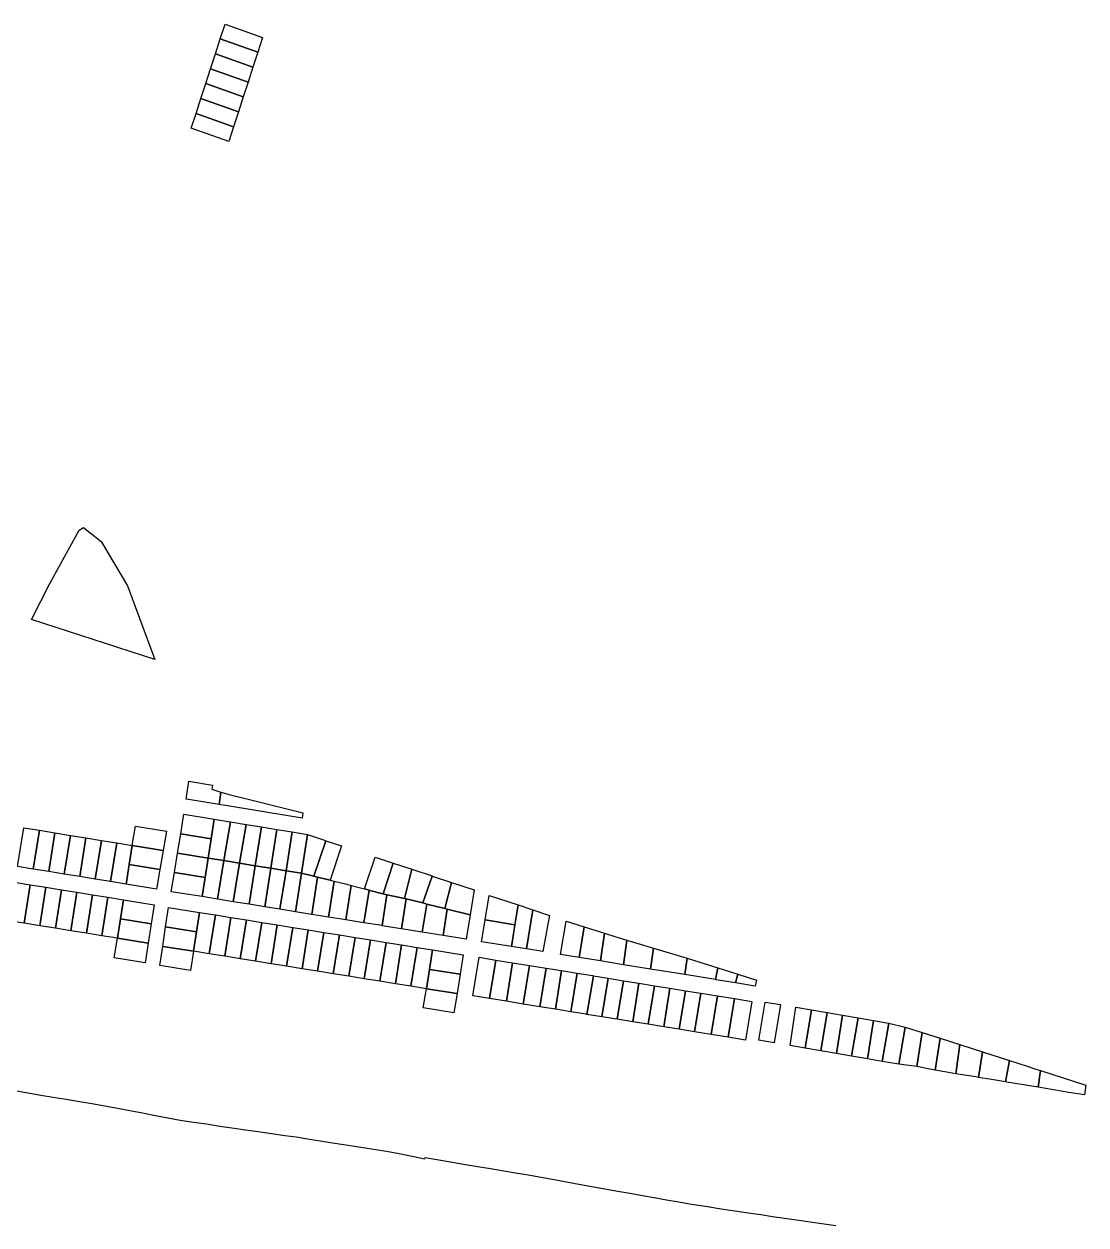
# Model space of a CAD drawing. Header units: millimetres. Extents: x 522658 to 553925, y 7796479 to 7820139.
# Drawn here: x 541673 to 542486, y 7805897 to 7806816 of the extents above; entities that cross this region are included whole.
import ezdxf

# ---------------------------------------------------------------- set-up
doc = ezdxf.new("R2010")
doc.units = ezdxf.units.MM
doc.layers.add('ZONA RESIDENCIAL 2 (ZR_2)', color=2, linetype='Continuous')

msp = doc.modelspace()

# ---------------------------------------------------------------- linework, layer by layer
at = {"layer": 'ZONA RESIDENCIAL 2 (ZR_2)'}
for points in [[(541855.61, 7806806.28), (541851.91, 7806794.87), (541823.21, 7806805.09), (541826.92, 7806816.5), (541855.61, 7806806.28)], [(541851.91, 7806794.87), (541848.21, 7806783.46), (541819.51, 7806793.68), (541823.21, 7806805.09), (541851.91, 7806794.87)], [(541848.21, 7806783.46), (541847.98, 7806782.76), (541844.5, 7806772.05), (541815.8, 7806782.27), (541819.28, 7806792.98), (541819.51, 7806793.68), (541848.21, 7806783.46)], [(541844.5, 7806772.05), (541840.8, 7806760.64), (541812.1, 7806770.86), (541815.8, 7806782.27), (541844.5, 7806772.05)], [(541840.8, 7806760.64), (541837.1, 7806749.23), (541808.4, 7806759.45), (541812.1, 7806770.86), (541840.8, 7806760.64)], [(541837.1, 7806749.23), (541833.39, 7806737.82), (541804.7, 7806748.04), (541808.4, 7806759.45), (541837.1, 7806749.23)], [(541833.39, 7806737.82), (541829.69, 7806726.41), (541801, 7806736.63), (541804.7, 7806748.04), (541833.39, 7806737.82)], [(541678.82, 7806360.5), (541692.85, 7806388), (541715.24, 7806428.82), (541718.52, 7806430.87), (541732.18, 7806420.11), (541752.29, 7806386.25), (541773.14, 7806329.73), (541678.82, 7806360.5)], [(541799.11, 7806236.58), (541817.32, 7806233.63), (541816.81, 7806230.5), (541823.8, 7806228.3), (541822.32, 7806218.74), (541797.45, 7806222.78), (541797.19, 7806222.82), (541799.11, 7806236.58)], [(541822.32, 7806218.74), (541823.8, 7806228.3), (541830, 7806226.35), (541845.57, 7806222.53), (541886.56, 7806212.49), (541885.97, 7806208.4), (541844.47, 7806215.14), (541822.32, 7806218.74)], [(541816.31, 7806192.43), (541792.97, 7806196.27), (541795.43, 7806211.31), (541818.64, 7806207.5), (541816.31, 7806192.43)], [(541831.09, 7806205.46), (541826.09, 7806175.78), (541814.04, 7806177.74), (541816.31, 7806192.43), (541818.64, 7806207.5), (541830.9, 7806205.49), (541831.09, 7806205.46)], [(541668.04, 7806171.23), (541672.77, 7806201.01), (541684.83, 7806199.04), (541680.1, 7806169.29), (541668.04, 7806171.23)], [(541696.7, 7806197.1), (541691.95, 7806167.38), (541680.1, 7806169.29), (541684.83, 7806199.04), (541696.7, 7806197.1)], [(541708.55, 7806195.17), (541703.8, 7806165.47), (541691.95, 7806167.38), (541696.7, 7806197.1), (541708.55, 7806195.17)], [(541782, 7806198.46), (541779.5, 7806183.59), (541755.92, 7806187.44), (541758.28, 7806202.26), (541782, 7806198.46)], [(541842.98, 7806203.54), (541838.07, 7806173.83), (541826.09, 7806175.78), (541831.09, 7806205.46), (541842.98, 7806203.54)], [(541854.77, 7806201.63), (541850, 7806171.88), (541838.07, 7806173.83), (541842.98, 7806203.54), (541854.77, 7806201.63)], [(541866.68, 7806199.7), (541862, 7806169.92), (541850, 7806171.88), (541854.77, 7806201.63), (541866.68, 7806199.7)], [(541878.27, 7806197.82), (541873.61, 7806168.03), (541862, 7806169.92), (541866.68, 7806199.7), (541878.27, 7806197.82)], [(541890.09, 7806195.91), (541885.41, 7806166.11), (541873.61, 7806168.03), (541878.27, 7806197.82), (541890.09, 7806195.91)], [(541720.39, 7806193.24), (541715.65, 7806163.56), (541703.8, 7806165.47), (541708.55, 7806195.17), (541720.39, 7806193.24)], [(541732.23, 7806191.3), (541727.5, 7806161.66), (541715.65, 7806163.56), (541720.39, 7806193.24), (541732.23, 7806191.3)], [(541744.08, 7806189.37), (541739.34, 7806159.75), (541727.5, 7806161.66), (541732.23, 7806191.3), (541744.08, 7806189.37)], [(541739.34, 7806159.75), (541744.08, 7806189.37), (541755.92, 7806187.44), (541753.6, 7806172.93), (541751.19, 7806157.84), (541739.34, 7806159.75)], [(541816.31, 7806192.43), (541814.04, 7806177.74), (541790.57, 7806181.56), (541792.97, 7806196.27), (541816.31, 7806192.43)], [(541902.27, 7806191.78), (541904.16, 7806191.09), (541894.98, 7806163.79), (541885.43, 7806166.1), (541890.09, 7806195.91), (541902.27, 7806191.78)], [(541907.3, 7806160.81), (541897.73, 7806163.12), (541894.98, 7806163.79), (541904.16, 7806191.09), (541904.96, 7806190.8), (541916.13, 7806187.09), (541907.3, 7806160.81)], [(541777.06, 7806169.1), (541753.6, 7806172.93), (541755.92, 7806187.44), (541779.5, 7806183.59), (541777.06, 7806169.1)], [(541811.73, 7806162.81), (541788.14, 7806166.65), (541790.57, 7806181.56), (541814.04, 7806177.74), (541811.73, 7806162.81)], [(541777.06, 7806169.1), (541774.54, 7806154.08), (541751.19, 7806157.84), (541753.6, 7806172.93), (541777.06, 7806169.1)], [(541826.09, 7806175.78), (541821.14, 7806146.36), (541809.48, 7806148.23), (541811.73, 7806162.81), (541814.04, 7806177.74), (541826.09, 7806175.78)], [(541838.07, 7806173.83), (541833.22, 7806144.38), (541821.31, 7806146.33), (541821.14, 7806146.36), (541826.09, 7806175.78), (541838.07, 7806173.83)], [(541850, 7806171.88), (541845.27, 7806142.41), (541833.22, 7806144.38), (541838.07, 7806173.83), (541850, 7806171.88)], [(541862, 7806169.92), (541857.36, 7806140.44), (541845.27, 7806142.41), (541850, 7806171.88), (541862, 7806169.92)], [(541873.61, 7806168.03), (541868.96, 7806138.57), (541857.36, 7806140.44), (541862, 7806169.92), (541873.61, 7806168.03)], [(541955.51, 7806173.99), (541947.88, 7806150.47), (541947.84, 7806150.33), (541937.83, 7806153), (541937.46, 7806153.1), (541937.18, 7806153.17), (541933.67, 7806154.1), (541941.87, 7806178.53), (541955.51, 7806173.99)], [(541969.86, 7806169.22), (541964.25, 7806146.88), (541951.11, 7806149.66), (541950.89, 7806149.71), (541947.84, 7806150.33), (541947.88, 7806150.47), (541955.51, 7806173.99), (541969.86, 7806169.22)], [(541811.73, 7806162.81), (541809.48, 7806148.23), (541785.75, 7806152.03), (541788.14, 7806166.65), (541811.73, 7806162.81)], [(541885.41, 7806166.11), (541880.83, 7806136.66), (541868.96, 7806138.57), (541873.61, 7806168.03), (541885.41, 7806166.11)], [(541897.73, 7806163.12), (541893.28, 7806134.65), (541893.19, 7806134.67), (541880.83, 7806136.66), (541885.43, 7806166.1), (541894.98, 7806163.79), (541897.73, 7806163.12)], [(541910.44, 7806160.05), (541906.16, 7806132.59), (541893.28, 7806134.65), (541897.73, 7806163.12), (541907.3, 7806160.81), (541910.44, 7806160.05)], [(541985.6, 7806163.98), (541978.26, 7806143.36), (541965.7, 7806146.53), (541964.25, 7806146.88), (541969.86, 7806169.22), (541985.4, 7806164.05), (541985.6, 7806163.98)], [(542000.31, 7806159.09), (541995.19, 7806139.15), (541981.44, 7806142.57), (541978.26, 7806143.36), (541985.6, 7806163.98), (542000.31, 7806159.09)], [(541677.82, 7806157.32), (541673.24, 7806127.81), (541661.23, 7806129.75), (541665.8, 7806159.25), (541677.82, 7806157.32)], [(541689.73, 7806155.4), (541685.15, 7806125.89), (541673.24, 7806127.81), (541677.82, 7806157.32), (541689.73, 7806155.4)], [(541701.58, 7806153.5), (541697, 7806123.98), (541685.15, 7806125.89), (541689.73, 7806155.4), (541701.58, 7806153.5)], [(541713.56, 7806151.58), (541708.97, 7806122.05), (541697, 7806123.98), (541701.58, 7806153.5), (541713.56, 7806151.58)], [(541725.41, 7806149.67), (541720.82, 7806120.13), (541708.97, 7806122.05), (541713.56, 7806151.58), (541725.41, 7806149.67)], [(541906.16, 7806132.59), (541910.44, 7806160.05), (541920.11, 7806157.71), (541923.45, 7806156.82), (541919.33, 7806130.47), (541906.16, 7806132.59)], [(541933.67, 7806154.1), (541937.18, 7806153.17), (541933.28, 7806128.23), (541919.33, 7806130.47), (541923.45, 7806156.82), (541933.67, 7806154.1)], [(541950.83, 7806149.54), (541947.17, 7806126.15), (541933.28, 7806128.23), (541937.18, 7806153.17), (541937.46, 7806153.1), (541937.83, 7806153), (541947.84, 7806150.33), (541950.89, 7806149.71), (541950.83, 7806149.54)], [(542014.5, 7806134.34), (541997.06, 7806138.68), (541995.19, 7806139.15), (542000.31, 7806159.09), (542017.57, 7806153.35), (542014.51, 7806134.42), (542014.5, 7806134.34)], [(541737.25, 7806147.77), (541732.67, 7806118.22), (541720.82, 7806120.13), (541725.41, 7806149.67), (541737.25, 7806147.77)], [(541749.04, 7806145.87), (541746.77, 7806131.28), (541744.45, 7806116.32), (541732.67, 7806118.22), (541737.25, 7806147.77), (541749.04, 7806145.87)], [(541770.37, 7806127.49), (541746.77, 7806131.28), (541749.04, 7806145.87), (541772.63, 7806142.08), (541770.37, 7806127.49)], [(541964.25, 7806146.88), (541965.7, 7806146.53), (541962.1, 7806123.6), (541961.8, 7806123.65), (541947.15, 7806126), (541947.17, 7806126.15), (541950.83, 7806149.54), (541950.89, 7806149.71), (541951.11, 7806149.66), (541964.25, 7806146.88)], [(541978.26, 7806143.36), (541981.44, 7806142.57), (541977.75, 7806121.08), (541962.1, 7806123.6), (541965.7, 7806146.53), (541978.26, 7806143.36)], [(541995.19, 7806139.15), (541997.06, 7806138.68), (541993.8, 7806118.51), (541977.9, 7806121.06), (541977.75, 7806121.08), (541981.44, 7806142.57), (541995.19, 7806139.15)], [(542048.9, 7806126.63), (542026.14, 7806130.58), (542029.26, 7806149.06), (542051.38, 7806142.07), (542048.9, 7806126.63)], [(542062.63, 7806138.23), (542057.79, 7806108.14), (542046.23, 7806110.02), (542051.38, 7806142.07), (542062.63, 7806138.23)], [(541805.1, 7806121.27), (541781.44, 7806125.07), (541783.7, 7806139.94), (541807.44, 7806136.13), (541805.1, 7806121.27)], [(541819.55, 7806134.19), (541814.86, 7806104.42), (541802.75, 7806106.37), (541805.1, 7806121.27), (541807.44, 7806136.13), (541819.55, 7806134.19)], [(541831.4, 7806132.29), (541826.71, 7806102.52), (541814.86, 7806104.42), (541819.55, 7806134.19), (541831.4, 7806132.29)], [(542014.5, 7806134.34), (542011.48, 7806115.66), (541993.8, 7806118.51), (541997.06, 7806138.68), (542014.5, 7806134.34)], [(542075.21, 7806133.94), (542070.24, 7806106.12), (542057.79, 7806108.14), (542062.63, 7806138.23), (542074.56, 7806134.16), (542075.21, 7806133.94)], [(541770.37, 7806127.49), (541768.04, 7806112.51), (541744.45, 7806116.32), (541746.77, 7806131.28), (541770.37, 7806127.49)], [(541805.1, 7806121.27), (541802.75, 7806106.37), (541779.18, 7806110.15), (541781.44, 7806125.07), (541805.1, 7806121.27)], [(541843.24, 7806130.38), (541838.55, 7806100.62), (541826.71, 7806102.52), (541831.4, 7806132.29), (541843.24, 7806130.38)], [(541855.09, 7806128.48), (541850.27, 7806098.73), (541838.55, 7806100.62), (541843.24, 7806130.38), (541855.09, 7806128.48)], [(541866.94, 7806126.58), (541862.12, 7806096.83), (541850.27, 7806098.73), (541855.09, 7806128.48), (541866.94, 7806126.58)], [(541862.12, 7806096.83), (541866.94, 7806126.58), (541878.79, 7806124.68), (541873.97, 7806094.93), (541862.12, 7806096.83)], [(541873.97, 7806094.93), (541878.79, 7806124.68), (541890.63, 7806122.78), (541885.96, 7806093), (541873.97, 7806094.93)], [(542048.9, 7806126.63), (542046.23, 7806110.02), (542023.31, 7806113.74), (542026.09, 7806130.26), (542026.14, 7806130.58), (542048.9, 7806126.63)], [(542101.77, 7806125.21), (542098.16, 7806101.59), (542083.85, 7806103.91), (542088.04, 7806129.57), (542101.77, 7806125.21)], [(542117.39, 7806120.26), (542114.33, 7806098.97), (542098.16, 7806101.59), (542101.77, 7806125.21), (542117.39, 7806120.26)], [(541765.73, 7806097.65), (541742.14, 7806101.46), (541744.45, 7806116.32), (541768.04, 7806112.51), (541765.73, 7806097.65)], [(541885.96, 7806093), (541890.63, 7806122.78), (541902.63, 7806120.85), (541897.68, 7806091.12), (541885.96, 7806093)], [(541914.64, 7806118.92), (541909.81, 7806089.18), (541897.68, 7806091.12), (541902.63, 7806120.85), (541914.64, 7806118.92)], [(541926.49, 7806117.01), (541921.65, 7806087.27), (541909.81, 7806089.18), (541914.64, 7806118.92), (541926.49, 7806117.01)], [(541938.34, 7806115.11), (541933.5, 7806085.37), (541921.65, 7806087.27), (541926.49, 7806117.01), (541938.34, 7806115.11)], [(541950.28, 7806113.19), (541945.4, 7806083.46), (541933.5, 7806085.37), (541938.34, 7806115.11), (541950.28, 7806113.19)], [(542134.6, 7806114.96), (542131.9, 7806096.12), (542123.15, 7806097.54), (542114.33, 7806098.97), (542117.39, 7806120.26), (542126.02, 7806117.52), (542134.6, 7806114.96)], [(542154.95, 7806108.88), (542152.63, 7806092.75), (542131.9, 7806096.12), (542134.6, 7806114.96), (542154.95, 7806108.88)], [(541800.42, 7806091.62), (541776.94, 7806095.39), (541779.18, 7806110.15), (541802.75, 7806106.37), (541800.42, 7806091.62)], [(541962.13, 7806111.29), (541957.36, 7806081.54), (541945.4, 7806083.46), (541950.28, 7806113.19), (541962.13, 7806111.29)], [(541973.98, 7806109.39), (541969.21, 7806079.64), (541957.36, 7806081.54), (541962.13, 7806111.29), (541973.98, 7806109.39)], [(541985.83, 7806107.49), (541983.43, 7806092.53), (541981.05, 7806077.74), (541969.21, 7806079.64), (541973.98, 7806109.39), (541985.83, 7806107.49)], [(542006.95, 7806088.75), (541983.43, 7806092.53), (541985.83, 7806107.49), (542009.35, 7806103.71), (542006.95, 7806088.75)], [(542180.71, 7806101.19), (542178.89, 7806088.49), (542152.63, 7806092.75), (542154.95, 7806108.88), (542180.71, 7806101.19)], [(542029.47, 7806070.14), (542016.64, 7806072.22), (542021.41, 7806101.78), (542034.24, 7806099.7), (542029.47, 7806070.14)], [(542042.3, 7806068.06), (542029.47, 7806070.14), (542034.24, 7806099.7), (542047.07, 7806097.62), (542042.3, 7806068.06)], [(542055.13, 7806065.98), (542042.3, 7806068.06), (542047.07, 7806097.62), (542059.9, 7806095.54), (542055.13, 7806065.98)], [(542204.25, 7806093.75), (542202.43, 7806084.67), (542178.89, 7806088.49), (542180.71, 7806101.19), (542204.25, 7806093.75)], [(542006.95, 7806088.75), (542004.57, 7806073.96), (541981.05, 7806077.74), (541983.43, 7806092.53), (542006.95, 7806088.75)], [(542067.96, 7806063.9), (542055.13, 7806065.98), (542059.9, 7806095.54), (542072.73, 7806093.47), (542067.96, 7806063.9)], [(542079.81, 7806061.98), (542067.96, 7806063.9), (542072.73, 7806093.47), (542084.58, 7806091.55), (542079.81, 7806061.98)], [(542091.66, 7806060.06), (542079.81, 7806061.98), (542084.58, 7806091.55), (542096.43, 7806089.63), (542091.66, 7806060.06)], [(542109.07, 7806087.58), (542103.9, 7806058.08), (542103.51, 7806058.14), (542091.66, 7806060.06), (542096.43, 7806089.63), (542108.28, 7806087.71), (542109.07, 7806087.58)], [(542103.9, 7806058.08), (542109.07, 7806087.58), (542120.13, 7806085.8), (542115.35, 7806056.22), (542103.9, 7806058.08)], [(542202.43, 7806084.67), (542204.25, 7806093.75), (542218.76, 7806089.16), (542219.49, 7806088.93), (542217.84, 7806082.17), (542203.04, 7806084.57), (542202.43, 7806084.67)], [(542217.84, 7806082.17), (542219.49, 7806088.93), (542233.92, 7806084.37), (542232.83, 7806079.73), (542217.84, 7806082.17)], [(542002.2, 7806059.2), (541978.68, 7806062.98), (541981.05, 7806077.74), (542004.57, 7806073.96), (542002.2, 7806059.2)], [(542127.2, 7806054.3), (542115.35, 7806056.22), (542120.13, 7806085.8), (542131.98, 7806083.88), (542127.2, 7806054.3)], [(542139.05, 7806052.38), (542127.2, 7806054.3), (542131.98, 7806083.88), (542143.83, 7806081.97), (542139.05, 7806052.38)], [(542150.9, 7806050.46), (542139.05, 7806052.38), (542143.83, 7806081.97), (542155.68, 7806080.05), (542150.9, 7806050.46)], [(542162.76, 7806048.54), (542150.9, 7806050.46), (542155.68, 7806080.05), (542167.54, 7806078.13), (542162.76, 7806048.54)], [(542174.61, 7806046.62), (542162.76, 7806048.54), (542167.54, 7806078.13), (542179.39, 7806076.22), (542174.61, 7806046.62)], [(542186.46, 7806044.7), (542174.61, 7806046.62), (542179.39, 7806076.22), (542191.24, 7806074.3), (542186.46, 7806044.7)], [(542199.19, 7806042.64), (542186.46, 7806044.7), (542191.24, 7806074.3), (542204.07, 7806072.23), (542199.19, 7806042.64)], [(542212.02, 7806040.56), (542199.19, 7806042.64), (542204.07, 7806072.23), (542216.9, 7806070.16), (542212.02, 7806040.56)], [(542225.42, 7806038.39), (542212.02, 7806040.56), (542216.9, 7806070.16), (542230.17, 7806068.01), (542225.42, 7806038.39)], [(542247.36, 7806036.31), (542235.58, 7806038.34), (542240.44, 7806067.42), (542252.24, 7806065.58), (542247.36, 7806036.31)], [(542275.97, 7806061.53), (542271.01, 7806032.24), (542259.48, 7806034.22), (542264, 7806063.57), (542275.97, 7806061.53)], [(542271.01, 7806032.24), (542275.97, 7806061.53), (542287.95, 7806059.48), (542283, 7806030.17), (542271.01, 7806032.24)], [(542294.97, 7806028.11), (542283, 7806030.17), (542287.95, 7806059.48), (542299.76, 7806057.46), (542294.97, 7806028.11)], [(542306.61, 7806026.1), (542294.97, 7806028.11), (542299.76, 7806057.46), (542311.6, 7806055.44), (542306.61, 7806026.1)], [(542318.71, 7806024.01), (542306.61, 7806026.1), (542311.6, 7806055.44), (542323.45, 7806053.42), (542318.71, 7806024.01)], [(542335.24, 7806051.39), (542330.14, 7806022.04), (542318.71, 7806024.01), (542323.45, 7806053.42), (542335.01, 7806051.45), (542335.24, 7806051.39)], [(542330.14, 7806022.04), (542335.24, 7806051.39), (542347.63, 7806048.36), (542347.72, 7806048.33), (542342.76, 7806019.87), (542330.14, 7806022.04)], [(542356.66, 7806018.14), (542354.43, 7806018.42), (542342.76, 7806019.87), (542347.72, 7806048.33), (542360.62, 7806044.18), (542356.66, 7806018.14)], [(542370.73, 7806015.25), (542366.45, 7806016.13), (542356.66, 7806018.14), (542360.62, 7806044.18), (542360.72, 7806044.15), (542374.35, 7806039.78), (542370.73, 7806015.25)], [(542389.61, 7806034.88), (542386.53, 7806012.64), (542378.14, 7806014.01), (542370.73, 7806015.25), (542374.35, 7806039.78), (542389.61, 7806034.88)], [(542406.9, 7806029.33), (542403.68, 7806009.8), (542401.63, 7806010.13), (542389.84, 7806012.08), (542386.53, 7806012.64), (542389.61, 7806034.88), (542406.9, 7806029.33)], [(542427.45, 7806022.74), (542424.42, 7806006.37), (542413.65, 7806008.15), (542403.68, 7806009.8), (542406.9, 7806029.33), (542427.45, 7806022.74)], [(542451.36, 7806015.06), (542449.38, 7806002.24), (542438.25, 7806004.08), (542425.57, 7806006.18), (542424.42, 7806006.37), (542427.45, 7806022.74), (542441.78, 7806018.14), (542446.22, 7806016.71), (542451.12, 7806015.14), (542451.36, 7806015.06)], [(542486.08, 7806003.92), (542484.85, 7805996.38), (542472.99, 7805998.34), (542461.15, 7806000.3), (542449.38, 7806002.24), (542451.36, 7806015.06), (542486.08, 7806003.92)]]:
    msp.add_lwpolyline(points, close=True, dxfattribs=at)
msp.add_lwpolyline([(541665.59, 7805999.86), (541676.08, 7805997.99), (541685.9, 7805996.32), (541695.42, 7805994.71), (541705.28, 7805993.04), (541715.44, 7805991.32), (541724.9, 7805989.72), (541734.91, 7805988.02), (541744.61, 7805986.23), (541753.98, 7805984.44), (541763.76, 7805982.57), (541773.61, 7805980.69), (541783.19, 7805978.86), (541792.59, 7805977.06), (541802.66, 7805975.47), (541812.61, 7805974.13), (541822.8, 7805972.51), (541832.19, 7805971.25), (541842.53, 7805969.76), (541852.3, 7805968.35), (541862.36, 7805966.9), (541872.61, 7805965.43), (541881.47, 7805964.16), (541891.54, 7805962.42), (541901.29, 7805960.88), (541911.04, 7805959.35), (541921.24, 7805957.83), (541930.81, 7805956.39), (541940.6, 7805954.91), (541950.47, 7805953.41), (541960.12, 7805951.46), (541970.23, 7805949.42), (541979.93, 7805947.46), (541980.09, 7805948.39), (541989.13, 7805946.88), (541999.55, 7805945.14), (542009.5, 7805943.43), (542020.55, 7805941.58), (542030.14, 7805939.97), (542040.35, 7805938.26), (542049.29, 7805936.76), (542059.11, 7805935.11), (542068.88, 7805933.35), (542079, 7805931.52), (542088.44, 7805929.81), (542097.85, 7805928.11), (542107.68, 7805926.33), (542117.61, 7805924.55), (542127.64, 7805922.76), (542136.83, 7805921.11), (542146.52, 7805919.38), (542155.5, 7805917.77), (542164.88, 7805916.1), (542174.36, 7805914.42), (542183.96, 7805912.72), (542196.37, 7805910.82), (542206.8, 7805909.25), (542217.11, 7805907.7), (542227.55, 7805906.14), (542237.06, 7805904.73), (542246, 7805903.4), (542255.36, 7805901.93), (542264.55, 7805900.64), (542275.03, 7805899.17), (542285.75, 7805897.67), (542294.46, 7805896.45)], dxfattribs=at)

doc.saveas('drawing.dxf')
